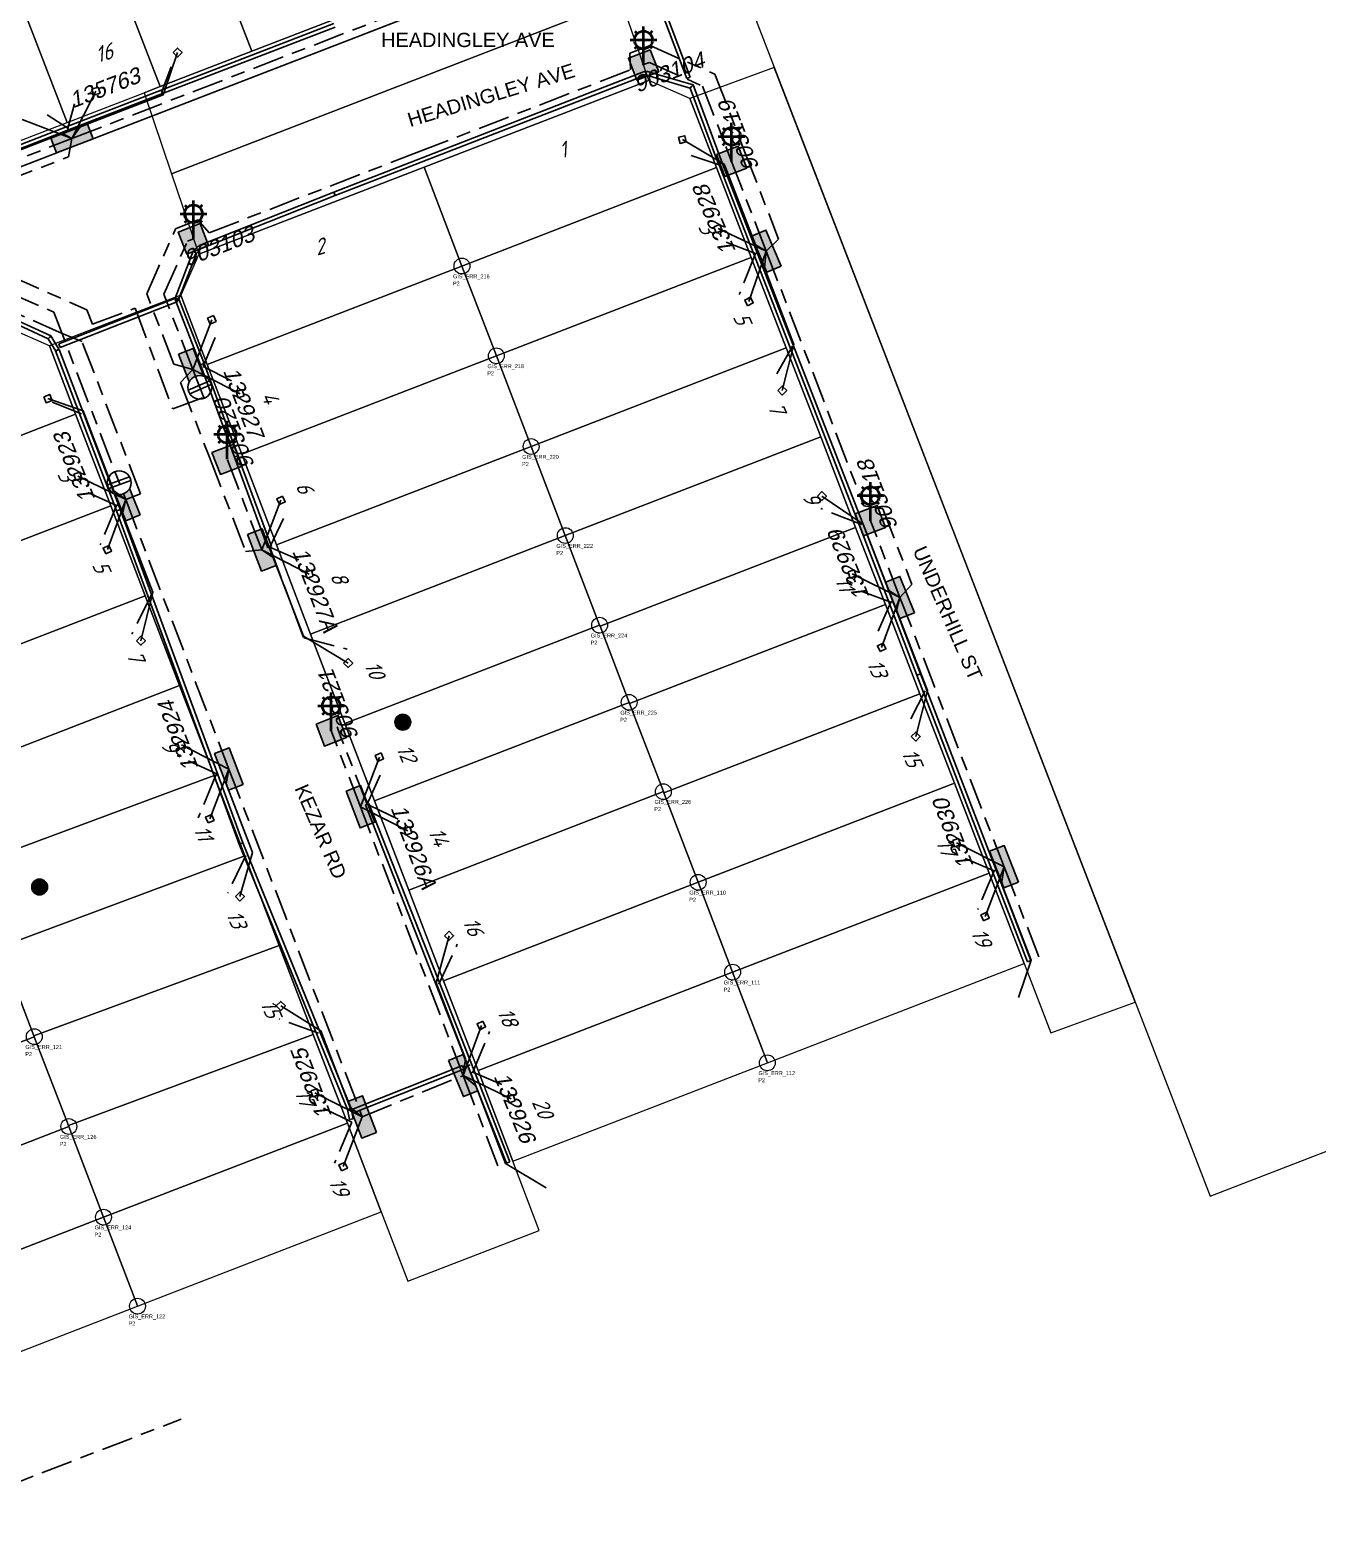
# Model space of a CAD drawing. Header units: metres. Extents: x 310412 to 311596, y 6269899 to 6270937.
# Drawn here: x 310675.7 to 310838.4, y 6269969.2 to 6270157.6 of the extents above; entities that cross this region are included whole.
import ezdxf
from ezdxf.enums import TextEntityAlignment as Align

# ---------------------------------------------------------------- set-up
doc = ezdxf.new("R2010")
doc.units = ezdxf.units.M
doc.linetypes.add('Cable Exist UG', pattern=[8.2, 4, -1.2, 1.8, -1.2])
doc.layers.get('0').update_dxf_attribs({"color": 6})
doc.layers.add('Cadastre Land Parcels_SP_EXT', color=9, linetype='Continuous', lineweight=5)
doc.layers.add('Cadastre Roads_SP_EXT', color=9, linetype='Continuous', lineweight=5)
for name, color, linetype in [('Duct_SP_EXT', 7, 'Continuous'), ('Equip_LV_EXT', 7, 'Continuous'), ('Equip_SP_SL_EXT', 7, 'Continuous'), ('Mains_HV_EXT', 7, 'Continuous'), ('Mains_LV_EXT', 7, 'Continuous'), ('Notes_HV_MISC', 7, 'Continuous'), ('Notes_LV_MISC', 7, 'Continuous'), ('Services_SP_EXT', 7, 'Continuous'), ('SupportsOH_SP_TR_HV_LV_SL_EXT', 7, 'Continuous'), ('SupportsUG_SP_LV_EXT', 7, 'Continuous'), ('SupportsUG_SP_LV_SL_EXT', 7, 'Continuous'), ('Trench_SP_EXT', 7, 'Continuous')]:
    doc.layers.add(name, color=color, linetype=linetype)
doc.styles.add('ARIAL', font='arial.ttf', dxfattribs={"height": 2})
doc.styles.add('COLUMN_LABEL', font='arial.ttf')
doc.styles.add('iecARIAL', font='arial.ttf', dxfattribs={"height": 2})
doc.styles.add('ISOCP ITALIC', font='isocp.shx', dxfattribs={"oblique": 20})
doc.styles.add('POLE_LABEL', font='arial.ttf')
doc.styles.get("Standard").update_dxf_attribs({"font": 'arial.ttf'})

# ---------------------------------------------------------------- blocks, each defined once
blk = doc.blocks.new('COLUMN_EXT')
blk.add_hatch(color=256).paths.add_polyline_path([(-1.49, 1.48), (-1.49, -1.49), (1.48, -1.49), (1.48, 1.48)])
blk.add_lwpolyline([(-1.49, -1.49), (1.48, -1.49), (1.48, 1.48), (-1.49, 1.48)], close=True)
at = {"style": 'COLUMN_LABEL', "oblique": 15, "flags": 8}
blk.add_attdef('ASSET_NUM', text='', height=2, rotation=180, dxfattribs=at).set_placement((2, 2), align=Align.MIDDLE_LEFT)
at = {"flags": 9}
for tag, style, p in [('STRUCTURE_PLANT_NUMBER', 'POLE_LABEL', (1.81, 0.03)), ('STREET_CODE', 'COLUMN_LABEL', (1.81, -0.2))]:
    blk.add_attdef(tag, text='', height=0.2, dxfattribs=dict(at, style=style)).set_placement(p, align=Align.MIDDLE_LEFT)
for tag, p in [('COLUMN_TYPE', (1.81, -0.4)), ('OWNED_BY', (1.81, -0.6)), ('STATE', (1.81, -0.8)), ('USAGE', (1.81, -1)), ('STREETNAME', (1.81, -1.6)), ('SUBURB', (1.81, -1.8)), ('LEGEND', (1.81, -1.2)), ('LOCATION', (1.81, -1.4)), ('NOTES', (1.81, -2))]:
    blk.add_attdef(tag, text='', height=0.2, dxfattribs=at).set_placement(p, align=Align.MIDDLE_LEFT)
at = {"flags": 1}
blk.add_attdef('Z', (1.81, -2.35), '', height=0.2, dxfattribs=at)
blk = doc.blocks.new('PILLAR_EXT')
blk.add_hatch(color=256).paths.add_polyline_path([(-2.475, 0.99), (-2.475, -0.99), (2.475, -0.99), (2.475, 0.99)])
blk.add_lwpolyline([(-2.475, -0.99), (2.475, -0.99), (2.475, 0.99), (-2.475, 0.99)], close=True)
at = {"style": 'ARIAL', "oblique": 15, "flags": 8}
blk.add_attdef('ASSET_NUM', (1.5, 3.5), '', height=2, dxfattribs=at)
for tag, p, flags in [('OWNED_BY', (0, -0.2), 9), ('STATE', (0, -0.4), 9), ('SUPPORT_TYPE', (0, -0.6), 9), ('STREETNAME', (0, -1.8), 9), ('SUBURB', (0, -2), 1), ('USAGE', (0, -0.8), 9), ('LEGEND', (0, -1), 9), ('LOCATION', (0, -1.2), 9), ('NOTES', (0, -1.4), 9), ('PARENT', (0, -1.6), 9)]:
    blk.add_attdef(tag, p, '', height=0.2, dxfattribs=dict(flags=flags))
blk = doc.blocks.new('SL_LANTERN_EXT')
at = {"lineweight": 40}
for p, q in [((-1.46, 5.68), (-1.06, 5.28)), ((0, 1.97), (0, 6.47)), ((1.46, 5.68), (1.06, 5.28)), ((-2.25, 4.22), (2.25, 4.22)), ((-1.46, 2.76), (-1.06, 3.16)), ((0, 0), (0, 2.72)), ((1.46, 2.76), (1.06, 3.16))]:
    blk.add_line(p, q, dxfattribs=at)
blk.add_circle((0, 4.22), 1.5, dxfattribs=at)
at = {"style": 'iecARIAL', "flags": 9}
blk.add_attdef('ASSET_NUM', (1.5, 1.5), '', height=2.5, dxfattribs=at)
for tag, p, height, flags in [('OPERATING_VOLTAGE', (0.98, -1.65), 0.2, 9), ('ORIENTATION', (0.98, -1.85), 0.2, 9), ('OWNED_BY', (0.98, -2.05), 0.2, 9), ('STATE', (0.98, -2.25), 0.2, 9), ('CONSTRUCTED_VOLTAGE', (0.98, -0.65), 0.2, 9), ('CONTROL_TYPE', (0.98, -0.85), 0.2, 9), ('LANTERN_PURPOSE', (0.98, -1.05), 0.2, 9), ('LANTERN_TYPE', (0.98, -1.25), 0.2, 9), ('NO_PHASES', (0.98, -1.45), 0.2, 9), ('USAGE', (0.98, -2.45), 0.2, 9), ('CEXIST', (0.98, -2.65), 0.2, 9), ('LNUMBER', (2.18, -3.25), 2.5, 8), ('CNEW', (0.98, -2.85), 0.2, 9), ('CNUMBER', (0.98, -3.05), 0.2, 9), ('CREMOVE', (0.98, -3.25), 0.2, 9), ('CREPLACE', (0.98, -3.45), 0.2, 9), ('LKINGHEIGHT', (0.98, -3.65), 0.2, 9), ('LBRACKET', (0.98, -3.85), 0.2, 9), ('LBRACKETVOCAB', (0.98, -4.05), 0.2, 9), ('LCATEGORY', (0.98, -4.25), 0.2, 9), ('LCHARGE1', (0.98, -4.45), 0.2, 9), ('LCHARGE1PERCENT', (0.98, -4.65), 0.2, 9), ('LCHARGE2', (0.98, -4.85), 0.2, 9), ('LCHARGE2PERCENT', (0.98, -5.05), 0.2, 9), ('LCHARGE3', (0.98, -5.25), 0.2, 9), ('LCHARGE3PERCENT', (0.98, -5.45), 0.2, 9), ('LEXIST', (0.98, -5.65), 0.2, 9), ('LLAMP', (0.98, -5.85), 0.2, 9), ('LLAMPVOCAB', (0.98, -6.05), 0.2, 9), ('LMAST', (0.98, -6.25), 0.2, 9), ('LMASTVOCAB', (0.98, -6.45), 0.2, 9), ('LNEW', (0.98, -6.65), 0.2, 9), ('LANTNUMBER', (0.98, -6.85), 0.2, 9), ('LOUTREACH', (0.98, -7.25), 0.2, 9), ('LOUTREACHVOCAB', (0.98, -7.45), 0.2, 9), ('LRATECODE', (0.98, -7.65), 0.2, 9), ('STREETNAME', (0.98, -9.25), 0.2, 9), ('SUBURB', (0.98, -9.45), 0.2, 1), ('LREMOVE', (0.98, -7.85), 0.2, 9), ('LREPLACE', (0.98, -8.05), 0.2, 9), ('LTYPE', (0.98, -8.25), 0.2, 9), ('LTYPEVOCAB', (0.98, -8.45), 0.2, 9), ('LEGEND', (0.98, -8.65), 0.2, 9), ('LOCATION', (0.98, -8.85), 0.2, 9), ('NOTES', (0.98, -9.05), 0.2, 9)]:
    blk.add_attdef(tag, p, '', height=height, dxfattribs=dict(flags=flags))
blk = doc.blocks.new('CCP_EXT')
at = {"flags": 9}
for tag, p in [('STATE', (0, -1.8)), ('NOTES', (0, -2))]:
    blk.add_attdef(tag, text='', height=0.2, dxfattribs=at).set_placement(p, align=Align.MIDDLE_LEFT)
blk.add_wipeout([(0, 0.57), (0.57, 0), (0, -0.57), (-0.57, 0)])
blk.add_lwpolyline([(-0.57, 0), (0, 0.57), (0.57, 0), (0, -0.57), (-0.57, 0)])
at = {"flags": 1}
blk.add_attdef('Z', (0, 0), '', height=0.2, dxfattribs=at)
at = {"flags": 9}
for tag, p in [('CCP_TYPE', (0, 0)), ('CONSTRUCTED_VOLTAGE', (0, -0.2)), ('OPERATING_VOLTAGE', (0, -0.6)), ('ORIENTATION', (0, -0.8)), ('OWNED_BY', (0, -1)), ('NO_PHASES', (0, -0.4)), ('USAGE', (0, -1.2)), ('LEGEND', (0, -1.4)), ('LIFE_SUPPORT', (0, -1.6))]:
    blk.add_attdef(tag, text='', height=0.2, dxfattribs=at).set_placement(p, align=Align.MIDDLE_LEFT)
blk = doc.blocks.new('POLE_EXT')
blk.add_hatch(color=256).paths.add_polyline_path([(-1, 0, 1), (1, 0, 1)])
blk.add_lwpolyline([(-1, 0, 1), (1, 0, 1)], format="xyb", close=True)
for tag, height, flags, p in [('pNumber', 2.5, 8, (-17.84, 2.07)), ('OWNED_BY', 0.2, 9, (1.35, -0.4)), ('SPECIAL_USE', 0.2, 9, (1.35, -0.8)), ('STATE', 0.2, 9, (1.35, -1)), ('cLV', 0.2, 9, (1.35, -1.4)), ('hDepth', 0.2, 9, (1.35, -1.6)), ('hDia', 0.2, 9, (1.35, -1.8)), ('PARENT', 0.2, 9, (1.35, -0.6)), ('USAGE', 0.2, 9, (1.35, -1.2)), ('cHV', 0.2, 9, (1.35, -2)), ('cLinedev', 0.2, 9, (1.35, -3.4)), ('pExisting', 0.2, 9, (1.35, -3.8)), ('LBRACKET', 0.2, 9, (1.35, -2.2)), ('LExisting', 0.2, 9, (1.35, -2.4)), ('LANTNUMBER', 0.2, 9, (1.35, -2.6)), ('LOther', 0.2, 9, (1.35, -2.8)), ('LRemove', 0.2, 9, (1.35, -3)), ('LEGEND', 0.2, 9, (1.35, -3.2)), ('LOCATION', 0.2, 9, (1.35, -3.6)), ('pFooting', 0.2, 9, (1.35, -4.4)), ('pNew', 0.2, 9, (1.35, -4.6)), ('pRelocate', 0.2, 9, (1.35, -5)), ('pRemove', 0.2, 9, (1.35, -5.2)), ('pReplace', 0.2, 9, (1.35, -5.4)), ('pStay', 0.2, 9, (1.35, -5.6)), ('PFNUMBER', 0.2, 9, (1.35, -4)), ('NEWPFNUMBER', 0.2, 9, (1.35, -4.2)), ('pType', 0.2, 9, (1.35, -5.8)), ('cspan', 0.2, 9, (1.35, -6)), ('STREETNAME', 0.2, 9, (1.35, -6.2)), ('SUBURB', 0.2, 9, (1.35, -6.4)), ('OPERATED_BY', 0.2, 9, (1.36, -7.01)), ('NOTES', 0.2, 9, (1.35, -6.6)), ('MAINTAINED_BY', 0.2, 9, (1.36, -6.81))]:
    blk.add_attdef(tag, text='', height=height, dxfattribs=dict(flags=flags)).set_placement(p, align=Align.MIDDLE_LEFT)
at = {"style": 'POLE_LABEL', "oblique": 15, "flags": 9}
blk.add_attdef('ASSET_NUM', text='', height=2, dxfattribs=at).set_placement((2, 2), align=Align.MIDDLE_LEFT)
at = {"style": 'POLE_LABEL', "flags": 9}
for tag, p in [('STRUCTURE_PLANT_NUMBER', (1.35, 0.03)), ('STREET_CODE', (1.35, -0.2))]:
    blk.add_attdef(tag, text='', height=0.2, dxfattribs=at).set_placement(p, align=Align.MIDDLE_LEFT)
at = {"flags": 1}
blk.add_attdef('Z', (1.35, -7.33), '', height=0.2, dxfattribs=at)
blk = doc.blocks.new('LV_UG_LINKS_CLOSED_EXT')
blk.add_wipeout([(-1.06, 1.06), (-1.18, 0.92), (-1.29, 0.76), (-1.37, 0.59), (-1.43, 0.42), (-1.48, 0.23), (-1.49, 0.05), (-1.49, -0.14), (-1.46, -0.33), (-1.41, -0.51), (-1.33, -0.68), (-1.24, -0.84), (-1.12, -0.99), (-0.99, -1.12), (-0.84, -1.24), (-0.68, -1.33), (-0.51, -1.41), (-0.33, -1.46), (-0.14, -1.49), (0.05, -1.49), (0.23, -1.48), (0.42, -1.43), (0.59, -1.37), (0.76, -1.29), (0.92, -1.18), (1.06, -1.06), (1.18, -0.92), (1.29, -0.76), (1.37, -0.59), (1.43, -0.42), (1.48, -0.23), (1.49, -0.05), (1.49, 0.14), (1.46, 0.33), (1.41, 0.51), (1.33, 0.68), (1.24, 0.84), (1.12, 0.99), (0.99, 1.12), (0.84, 1.24), (0.68, 1.33), (0.51, 1.41), (0.33, 1.46), (0.14, 1.49), (-0.05, 1.49), (-0.23, 1.48), (-0.42, 1.43), (-0.59, 1.37), (-0.76, 1.29), (-0.92, 1.18)])
for p, q in [((-0.25, -1.48), (-0.25, 1.48)), ((0.25, -1.48), (0.25, 1.48))]:
    blk.add_line(p, q)
blk.add_circle((0, 0), 1.5)
at = {"flags": 9}
for tag, p in [('ACTUAL_STATUS', (0, 0)), ('CONSTRUCTED_VOLTAGE', (0, -0.2)), ('OPERATING_VOLTAGE', (0, -0.6)), ('ORIENTATION', (0, -0.8)), ('STATE', (0, -1)), ('SWITCH_TYPE', (0, -1.2)), ('NO_PHASES', (0, -0.4)), ('USAGE', (0, -1.4)), ('NOTES', (0, -1.6))]:
    blk.add_attdef(tag, text='', height=0.2, dxfattribs=at).set_placement(p, align=Align.MIDDLE_LEFT)
at = {"flags": 1}
blk.add_attdef('Z', (0, 0), '', height=0.2, dxfattribs=at)
blk = doc.blocks.new('Err_Circle')
at = {"color": 1}
blk.add_circle((0, 0), 1, dxfattribs=at)
for tag, p in [('ERR_NUMBER', (-1.12, -1.55)), ('ERR_TYPE', (-1.14, -2.45))]:
    blk.add_attdef(tag, p, '', height=0.5, dxfattribs=at)

msp = doc.modelspace()

# ---------------------------------------------------------------- linework, layer by layer
at = {"layer": 'Cadastre Land Parcels_SP_EXT', "linetype": 'Continuous'}
for points in [[(310824.86, 6270010.23), (311063.78, 6270102.53), (311034.14, 6270179.24), (311023.13, 6270207.74), (311003.27, 6270259.12), (310764.38, 6270166.81), (310791.81, 6270095.77), (310824.86, 6270010.23)], [(310714.36, 6270159.05), (310702.78, 6270189.01), (310692.16, 6270184.9), (310703.74, 6270154.95), (310714.36, 6270159.05)], [(310703.74, 6270154.95), (310692.16, 6270184.9), (310680.56, 6270180.42), (310692.14, 6270150.47), (310703.74, 6270154.95)], [(310690.11, 6270149.68), (310692.14, 6270150.47), (310680.56, 6270180.42), (310668.82, 6270175.88), (310680.4, 6270145.93), (310690.11, 6270149.68)], [(310680.4, 6270145.93), (310668.82, 6270175.88), (310658.2, 6270171.78), (310669.78, 6270141.83), (310680.4, 6270145.93)], [(310762.48, 6270140.23), (310759.1, 6270148.97), (310753.93, 6270151.26), (310725.5, 6270140.28), (310730.29, 6270127.79), (310762.48, 6270140.23)], [(310730.29, 6270127.79), (310725.5, 6270140.28), (310697.05, 6270129.29), (310694.75, 6270124.11), (310698.11, 6270115.35), (310730.29, 6270127.79)], [(310766.86, 6270128.88), (310762.48, 6270140.23), (310730.29, 6270127.79), (310734.64, 6270116.44), (310766.86, 6270128.88)], [(310734.64, 6270116.44), (310730.29, 6270127.79), (310698.11, 6270115.35), (310702.46, 6270104), (310734.64, 6270116.44)], [(310771.28, 6270117.44), (310766.86, 6270128.88), (310734.64, 6270116.44), (310739.03, 6270104.98), (310771.28, 6270117.44)], [(310681.46, 6270109.06), (310678.15, 6270117.69), (310672.98, 6270119.99), (310645.91, 6270109.53), (310650.65, 6270097.15), (310650.66, 6270097.12), (310681.46, 6270109.06)], [(310775.63, 6270106.2), (310771.28, 6270117.44), (310739.03, 6270104.98), (310743.35, 6270093.73), (310775.63, 6270106.2)], [(310739.03, 6270104.98), (310734.64, 6270116.44), (310702.46, 6270104), (310706.85, 6270092.54), (310739.03, 6270104.98)], [(310685.9, 6270097.48), (310681.46, 6270109.06), (310650.66, 6270097.12), (310655.03, 6270085.72), (310655.08, 6270085.61), (310685.9, 6270097.48)], [(310780.05, 6270094.75), (310775.63, 6270106.2), (310743.35, 6270093.73), (310747.69, 6270082.4), (310747.74, 6270082.27), (310780.05, 6270094.75)], [(310743.35, 6270093.73), (310739.03, 6270104.98), (310706.85, 6270092.54), (310711.17, 6270081.29), (310743.35, 6270093.73)], [(310690.25, 6270086.12), (310685.9, 6270097.48), (310655.08, 6270085.61), (310659.42, 6270074.27), (310659.42, 6270074.25), (310690.25, 6270086.12)], [(310783.81, 6270085.01), (310780.05, 6270094.75), (310747.74, 6270082.27), (310751.43, 6270072.65), (310751.48, 6270072.52), (310783.81, 6270085.01)], [(310747.69, 6270082.4), (310743.35, 6270093.73), (310711.17, 6270081.29), (310715.51, 6270069.96), (310747.69, 6270082.4)], [(310694.6, 6270074.79), (310690.25, 6270086.12), (310659.42, 6270074.25), (310663.73, 6270063.05), (310663.8, 6270062.86), (310694.6, 6270074.79)], [(310788.18, 6270073.71), (310783.81, 6270085.01), (310751.48, 6270072.52), (310755.75, 6270061.37), (310755.81, 6270061.21), (310788.18, 6270073.71)], [(310751.43, 6270072.65), (310747.74, 6270082.27), (310747.69, 6270082.4), (310715.51, 6270069.96), (310719.25, 6270060.21), (310751.43, 6270072.65)], [(310698.96, 6270063.41), (310694.6, 6270074.79), (310663.8, 6270062.86), (310667.94, 6270052.07), (310667.99, 6270051.92), (310698.96, 6270063.41)], [(310792.54, 6270062.42), (310788.18, 6270073.71), (310755.81, 6270061.21), (310760.15, 6270049.91), (310792.54, 6270062.42)], [(310755.75, 6270061.37), (310751.48, 6270072.52), (310751.43, 6270072.65), (310719.25, 6270060.21), (310723.57, 6270048.93), (310755.75, 6270061.37)], [(310702.86, 6270053.24), (310698.96, 6270063.41), (310667.99, 6270051.92), (310671.9, 6270041.73), (310702.86, 6270053.24)], [(310796.92, 6270051.08), (310792.54, 6270062.42), (310760.15, 6270049.91), (310764.5, 6270038.55), (310796.92, 6270051.08)], [(310760.15, 6270049.91), (310755.81, 6270061.21), (310755.75, 6270061.37), (310723.57, 6270048.93), (310727.96, 6270037.47), (310760.15, 6270049.91)], [(310707.2, 6270041.92), (310702.86, 6270053.24), (310671.9, 6270041.73), (310676.2, 6270030.51), (310707.2, 6270041.92)], [(310801.34, 6270039.63), (310796.92, 6270051.08), (310764.5, 6270038.55), (310768.89, 6270027.1), (310801.34, 6270039.63)], [(310764.5, 6270038.55), (310760.15, 6270049.91), (310727.96, 6270037.47), (310732.32, 6270026.12), (310764.5, 6270038.55)], [(310676.24, 6270030.4), (310676.2, 6270030.51), (310671.9, 6270041.73), (310641.15, 6270029.67), (310645.45, 6270018.46), (310676.24, 6270030.4)], [(310711.5, 6270030.69), (310707.2, 6270041.92), (310676.2, 6270030.51), (310676.24, 6270030.4), (310680.55, 6270019.17), (310711.5, 6270030.69)], [(310768.89, 6270027.1), (310764.5, 6270038.55), (310732.32, 6270026.12), (310736.71, 6270014.66), (310768.89, 6270027.1)], [(310680.6, 6270019.04), (310680.55, 6270019.17), (310676.24, 6270030.4), (310645.45, 6270018.46), (310649.8, 6270007.11), (310680.6, 6270019.04)], [(310715.81, 6270019.45), (310711.5, 6270030.69), (310680.55, 6270019.17), (310680.6, 6270019.04), (310684.91, 6270007.79), (310684.99, 6270007.59), (310715.81, 6270019.45)], [(310684.99, 6270007.59), (310684.91, 6270007.79), (310680.6, 6270019.04), (310649.8, 6270007.11), (310654.19, 6269995.66), (310684.99, 6270007.59)], [(310720.1, 6270008.25), (310715.81, 6270019.45), (310684.99, 6270007.59), (310689.29, 6269996.37), (310689.29, 6269996.35), (310720.1, 6270008.25)], [(310689.29, 6269996.35), (310689.29, 6269996.37), (310684.99, 6270007.59), (310654.19, 6269995.66), (310658.49, 6269984.44), (310689.29, 6269996.35)]]:
    msp.add_lwpolyline(points, close=True, dxfattribs=at)
at = {"layer": 'Duct_SP_EXT'}
for p, q in [((310758.7, 6270151.48), (310754.43, 6270162.79)), ((310759.15, 6270151.65), (310754.88, 6270162.96)), ((310714.1, 6270137.15), (310753.46, 6270152.42)), ((310753.46, 6270152.42), (310753.54, 6270152.19)), ((310753.61, 6270152.42), (310753.54, 6270152.19)), ((310753.61, 6270152.42), (310755, 6270152.01)), ((310714.28, 6270136.7), (310753.63, 6270151.97)), ((310753.47, 6270151.96), (310753.54, 6270152.19)), ((310753.47, 6270151.96), (310754.86, 6270151.55)), ((310753.63, 6270151.97), (310753.54, 6270152.19)), ((310754.86, 6270151.55), (310754.93, 6270151.78)), ((310754.86, 6270151.55), (310759.14, 6270150.29)), ((310755, 6270152.01), (310754.93, 6270151.78)), ((310755, 6270152.01), (310759.51, 6270150.68)), ((310758.7, 6270151.48), (310758.93, 6270151.57)), ((310759.15, 6270151.65), (310758.93, 6270151.57)), ((310759.14, 6270150.29), (310759.32, 6270150.49)), ((310759.51, 6270150.68), (310759.32, 6270150.49)), ((310692.28, 6270150.03), (310692.37, 6270149.8)), ((310692.28, 6270150.03), (310692.37, 6270149.8)), ((310692.45, 6270149.58), (310692.37, 6270149.8)), ((310692.45, 6270149.58), (310692.37, 6270149.8)), ((310680.4, 6270145.44), (310670.1, 6270141.46)), ((310680.58, 6270144.99), (310670.27, 6270141.01)), ((310680.4, 6270145.44), (310680.49, 6270145.21)), ((310680.4, 6270145.44), (310680.49, 6270145.21)), ((310680.58, 6270144.99), (310680.49, 6270145.21)), ((310680.58, 6270144.99), (310680.49, 6270145.21)), ((310762.73, 6270140.66), (310762.96, 6270140.74)), ((310762.74, 6270140.66), (310762.96, 6270140.74)), ((310763.18, 6270140.83), (310762.96, 6270140.74)), ((310763.18, 6270140.83), (310762.96, 6270140.74)), ((310697.06, 6270130.4), (310714.1, 6270137.15)), ((310697.24, 6270129.96), (310714.28, 6270136.7)), ((310714.1, 6270137.15), (310714.19, 6270136.92)), ((310714.28, 6270136.7), (310714.19, 6270136.92)), ((310694.04, 6270123.75), (310696.34, 6270129.66)), ((310696.34, 6270129.66), (310696.98, 6270130.34)), ((310696.34, 6270129.66), (310696.55, 6270129.53)), ((310696.76, 6270129.4), (310697.33, 6270130.01)), ((310696.98, 6270130.34), (310697.15, 6270130.18)), ((310697.06, 6270130.4), (310697.15, 6270130.18)), ((310697.33, 6270130.01), (310697.15, 6270130.18)), ((310697.24, 6270129.96), (310697.15, 6270130.18)), ((310694.48, 6270123.57), (310696.76, 6270129.4)), ((310696.76, 6270129.4), (310696.55, 6270129.53)), ((310767.18, 6270129.3), (310767.4, 6270129.38)), ((310767.18, 6270129.3), (310767.4, 6270129.38)), ((310767.62, 6270129.47), (310767.4, 6270129.38)), ((310767.62, 6270129.47), (310767.4, 6270129.38)), ((310679.33, 6270117.96), (310694.22, 6270123.76)), ((310679.5, 6270117.51), (310694.39, 6270123.32)), ((310694.04, 6270123.75), (310694.26, 6270123.66)), ((310694.04, 6270123.57), (310694.26, 6270123.66)), ((310694.22, 6270123.76), (310694.31, 6270123.54)), ((310694.48, 6270123.75), (310694.26, 6270123.66)), ((310694.48, 6270123.57), (310694.26, 6270123.66)), ((310694.39, 6270123.32), (310694.31, 6270123.54)), ((310677.98, 6270118.58), (310674.19, 6270120.35)), ((310678.32, 6270118.96), (310674.28, 6270120.84)), ((310677.98, 6270118.58), (310678.15, 6270118.77)), ((310678.95, 6270117.04), (310677.98, 6270118.58)), ((310678.32, 6270118.96), (310678.15, 6270118.77)), ((310679.36, 6270117.29), (310678.32, 6270118.96)), ((310678.93, 6270117.08), (310679.16, 6270117.16)), ((310678.95, 6270117.04), (310679.16, 6270117.16)), ((310679.36, 6270117.29), (310679.16, 6270117.16)), ((310679.38, 6270117.25), (310679.16, 6270117.16)), ((310679.33, 6270117.96), (310679.41, 6270117.73)), ((310679.5, 6270117.51), (310679.41, 6270117.73)), ((310701.53, 6270103.64), (310701.76, 6270103.72)), ((310701.53, 6270103.64), (310701.76, 6270103.72)), ((310701.98, 6270103.8), (310701.76, 6270103.72)), ((310701.98, 6270103.8), (310701.76, 6270103.72)), ((310686.65, 6270096.87), (310686.42, 6270097.46)), ((310686.65, 6270096.87), (310686.88, 6270096.95)), ((310687.1, 6270097.04), (310686.88, 6270096.95)), ((310780.5, 6270095.08), (310780.72, 6270095.16)), ((310780.5, 6270095.08), (310780.72, 6270095.16)), ((310780.94, 6270095.25), (310780.72, 6270095.16)), ((310780.94, 6270095.25), (310780.72, 6270095.16)), ((310705.77, 6270092.2), (310706, 6270092.28)), ((310706.22, 6270092.37), (310706, 6270092.28)), ((310784.28, 6270085.25), (310784.51, 6270085.33)), ((310784.28, 6270085.25), (310784.51, 6270085.33)), ((310784.73, 6270085.42), (310784.51, 6270085.33)), ((310784.73, 6270085.42), (310784.51, 6270085.33)), ((310787.8, 6270076.09), (310788.03, 6270076.17)), ((310788.25, 6270076.26), (310788.03, 6270076.17)), ((310698.97, 6270063.36), (310699.2, 6270063.44)), ((310698.97, 6270063.36), (310699.2, 6270063.44)), ((310699.42, 6270063.53), (310699.2, 6270063.44)), ((310699.42, 6270063.53), (310699.2, 6270063.44)), ((310718.1, 6270059.7), (310718.32, 6270059.79)), ((310718.54, 6270059.88), (310718.32, 6270059.79)), ((310702.15, 6270054.74), (310702.37, 6270054.83)), ((310702.59, 6270054.91), (310702.37, 6270054.83)), ((310797.35, 6270051.29), (310797.57, 6270051.38)), ((310797.35, 6270051.29), (310797.57, 6270051.38)), ((310797.8, 6270051.46), (310797.57, 6270051.38)), ((310797.8, 6270051.46), (310797.57, 6270051.38)), ((310801.75, 6270039.85), (310801.98, 6270039.93)), ((310802.2, 6270040.02), (310801.98, 6270039.93)), ((310716.39, 6270021.21), (310730.34, 6270026.74)), ((310716.57, 6270020.76), (310730.52, 6270026.3)), ((310730.34, 6270026.74), (310730.43, 6270026.52)), ((310730.52, 6270026.3), (310730.43, 6270026.52)), ((310731.87, 6270025.99), (310731.65, 6270025.9)), ((310731.87, 6270025.99), (310731.65, 6270025.9)), ((310731.42, 6270025.81), (310731.65, 6270025.9)), ((310731.42, 6270025.81), (310731.65, 6270025.9)), ((310715.84, 6270021.21), (310716.07, 6270021.28)), ((310716.08, 6270019.92), (310715.84, 6270021.21)), ((310716.3, 6270021.34), (310716.07, 6270021.28)), ((310716.55, 6270020.01), (310716.3, 6270021.34)), ((310716.39, 6270021.21), (310716.48, 6270020.98)), ((310716.57, 6270020.76), (310716.48, 6270020.98)), ((310716.08, 6270019.92), (310716.31, 6270019.97)), ((310716.55, 6270020.01), (310716.31, 6270019.97)), ((310735.91, 6270014.41), (310736.13, 6270014.5)), ((310736.35, 6270014.58), (310736.13, 6270014.5))]:
    msp.add_line(p, q, dxfattribs=at)
at = {"layer": 'Mains_LV_EXT', "linetype": 'Cable Exist UG'}
for points in [[(310647.49, 6270130.97), (310659.49, 6270135.6), (310659.49, 6270135.6), (310668.72, 6270139.17), (310669.51, 6270137.33), (310669.51, 6270137.33), (310671.26, 6270138), (310672.24, 6270138.38), (310672.24, 6270138.38), (310680.58, 6270141.6), (310681, 6270143.91)], [(310717.69, 6270020.26), (310730.46, 6270025.49)], [(310652.33, 6269995.05), (310651.04, 6269992.84), (310651.04, 6269992.84), (310654.44, 6269983.96), (310654.77, 6269983.11), (310658.71, 6269972.81), (310666.97, 6269969.17), (310669.67, 6269970.35), (310669.56, 6269972.33), (310669.56, 6269972.33), (310694.81, 6269982.08)]]:
    msp.add_lwpolyline(points, dxfattribs=at)
at = {"layer": 'Notes_LV_MISC', "linetype": 'Cable Exist UG'}
for points in [[(310670.49, 6270139.85), (310681, 6270143.91)], [(310768.76, 6270129.68), (310764.37, 6270141.02)], [(310705.01, 6270091.91), (310700.62, 6270103.37)], [(310785.65, 6270085.91), (310781.92, 6270095.61)], [(310717.45, 6270059.46), (310713.77, 6270069.05)], [(310798.8, 6270051.88), (310803.21, 6270040.46)]]:
    msp.add_lwpolyline(points, dxfattribs=at)
at = {"layer": 'Services_SP_EXT'}
for points in [[(310681, 6270143.91), (310674.71, 6270146.3)], [(310681, 6270143.91), (310679.82, 6270144.53), (310679.82, 6270144.53), (310670.13, 6270140.78), (310664.71, 6270142.84)], [(310798.8, 6270051.88), (310798.49, 6270049.77), (310798.49, 6270049.77), (310802.22, 6270040.06), (310800.64, 6270035.35)]]:
    msp.add_lwpolyline(points, dxfattribs=at)
at = {"layer": 'Trench_SP_EXT', "linetype": 'Cable Exist UG'}
for points in [[(310692.38, 6270149.81), (310693.54, 6270152.99)], [(310677.85, 6270146.9), (310680.5, 6270145.22), (310681.31, 6270148.28)], [(310763.06, 6270140.5), (310758.94, 6270141.89)], [(310697.58, 6270115.08), (310699.28, 6270119.2)], [(310686.65, 6270097.55), (310682.2, 6270099.51)], [(310780.72, 6270095.16), (310775.63, 6270097.15)], [(310784.51, 6270085.33), (310780.41, 6270086.84)], [(310788.83, 6270074.13), (310786.72, 6270069.95)], [(310712.17, 6270030.83), (310707.2, 6270032.65)], [(310731.31, 6270026.84), (310730.48, 6270026.54)]]:
    msp.add_lwpolyline(points, dxfattribs=at)

# ---------------------------------------------------------------- block references
at = {"layer": 'Cadastre Land Parcels_SP_EXT', "linetype": 'Continuous'}
for p, values in [((310730.29, 6270127.79), {'ERR_NUMBER': 'GIS_ERR_216', 'ERR_TYPE': 'P2'}), ((310734.64, 6270116.44), {'ERR_NUMBER': 'GIS_ERR_218', 'ERR_TYPE': 'P2'}), ((310739.03, 6270104.98), {'ERR_NUMBER': 'GIS_ERR_220', 'ERR_TYPE': 'P2'}), ((310743.35, 6270093.73), {'ERR_NUMBER': 'GIS_ERR_222', 'ERR_TYPE': 'P2'}), ((310747.69, 6270082.4), {'ERR_NUMBER': 'GIS_ERR_224', 'ERR_TYPE': 'P2'}), ((310751.43, 6270072.65), {'ERR_NUMBER': 'GIS_ERR_225', 'ERR_TYPE': 'P2'}), ((310755.75, 6270061.37), {'ERR_NUMBER': 'GIS_ERR_226', 'ERR_TYPE': 'P2'}), ((310760.15, 6270049.91), {'ERR_NUMBER': 'GIS_ERR_110', 'ERR_TYPE': 'P2'}), ((310764.5, 6270038.55), {'ERR_NUMBER': 'GIS_ERR_111', 'ERR_TYPE': 'P2'}), ((310676.24, 6270030.4), {'ERR_NUMBER': 'GIS_ERR_121', 'ERR_TYPE': 'P2'}), ((310768.89, 6270027.1), {'ERR_NUMBER': 'GIS_ERR_112', 'ERR_TYPE': 'P2'}), ((310680.6, 6270019.04), {'ERR_NUMBER': 'GIS_ERR_126', 'ERR_TYPE': 'P2'}), ((310684.99, 6270007.59), {'ERR_NUMBER': 'GIS_ERR_124', 'ERR_TYPE': 'P2'}), ((310689.29, 6269996.35), {'ERR_NUMBER': 'GIS_ERR_122', 'ERR_TYPE': 'P2'})]:
    msp.add_blockref('Err_Circle', p, dxfattribs=at).add_auto_attribs(values)
at = {"layer": 'Equip_SP_SL_EXT', "xscale": 0.75, "yscale": 0.75, "zscale": 0.75}
for p in [(310753.24, 6270153.2), (310764.37, 6270141.02), (310696.35, 6270131.23), (310700.62, 6270103.37), (310781.92, 6270095.61), (310713.77, 6270069.05)]:
    msp.add_blockref('SL_LANTERN_EXT', p, dxfattribs=at)
at = {"layer": 'Notes_HV_MISC'}
for p in [(310722.81, 6270070.14), (310676.91, 6270049.32)]:
    msp.add_blockref('POLE_EXT', p, dxfattribs=at)
at = {"layer": 'SupportsOH_SP_TR_HV_LV_SL_EXT'}
for p in [(310722.81, 6270070.14), (310676.91, 6270049.32)]:
    msp.add_blockref('POLE_EXT', p, dxfattribs=at)
at = {"layer": 'SupportsUG_SP_LV_EXT'}
ref = msp.add_blockref('PILLAR_EXT', (310681, 6270143.91), dxfattribs=dict(at, rotation=21.12059417816224))
ref.add_attrib('ASSET_NUM', '135763', (310681.13, 6270147.71), dxfattribs={"layer": '0', "height": 2, "rotation": 21.1206, "style": 'ARIAL', "oblique": 15})
ref = msp.add_blockref('PILLAR_EXT', (310768.76, 6270129.68), dxfattribs=dict(at, rotation=113.0384927920418))
ref.add_attrib('ASSET_NUM', '132928', (310764.95, 6270129.69), dxfattribs={"layer": '0', "height": 2, "rotation": 113.0385, "style": 'ARIAL', "oblique": 15})
ref = msp.add_blockref('PILLAR_EXT', (310696.27, 6270114.72), dxfattribs=dict(at, rotation=290.9674022614706))
ref.add_attrib('ASSET_NUM', '132927', (310700.07, 6270114.57), dxfattribs={"layer": '0', "height": 2, "rotation": 290.9674, "style": 'ARIAL', "oblique": 15})
ref = msp.add_blockref('PILLAR_EXT', (310687.79, 6270098.28), dxfattribs=dict(at, rotation=111.8917601587761))
ref.add_attrib('ASSET_NUM', '132923', (310683.99, 6270098.36), dxfattribs={"layer": '0', "height": 2, "rotation": 111.8918, "style": 'ARIAL', "oblique": 15})
ref = msp.add_blockref('PILLAR_EXT', (310705.01, 6270091.91), dxfattribs=dict(at, rotation=290.967384585887))
ref.add_attrib('ASSET_NUM', '132927A', (310708.82, 6270091.76), dxfattribs={"layer": '0', "height": 2, "rotation": 290.9674, "style": 'ARIAL', "oblique": 15})
ref = msp.add_blockref('PILLAR_EXT', (310785.65, 6270085.91), dxfattribs=dict(at, rotation=111.8359215333078))
ref.add_attrib('ASSET_NUM', '132929', (310781.84, 6270086), dxfattribs={"layer": '0', "height": 2, "rotation": 111.8359, "style": 'ARIAL', "oblique": 15})
ref = msp.add_blockref('PILLAR_EXT', (310700.84, 6270064.22), dxfattribs=dict(at, rotation=110.9673998553379))
ref.add_attrib('ASSET_NUM', '132924', (310697.04, 6270064.37), dxfattribs={"layer": '0', "height": 2, "rotation": 110.9674, "style": 'ARIAL', "oblique": 15})
ref = msp.add_blockref('PILLAR_EXT', (310717.45, 6270059.46), dxfattribs=dict(at, rotation=290.9674147822245))
ref.add_attrib('ASSET_NUM', '132926A', (310721.25, 6270059.31), dxfattribs={"layer": '0', "height": 2, "rotation": 290.9674, "style": 'ARIAL', "oblique": 15})
ref = msp.add_blockref('PILLAR_EXT', (310798.8, 6270051.88), dxfattribs=dict(at, rotation=111.1287740925727))
ref.add_attrib('ASSET_NUM', '132930', (310795, 6270052.01), dxfattribs={"layer": '0', "height": 2, "rotation": 111.1288, "style": 'ARIAL', "oblique": 15})
ref = msp.add_blockref('PILLAR_EXT', (310717.69, 6270020.26), dxfattribs=dict(at, rotation=110.9673990456408))
ref.add_attrib('ASSET_NUM', '132925', (310713.89, 6270020.4), dxfattribs={"layer": '0', "height": 2, "rotation": 110.9674, "style": 'ARIAL', "oblique": 15})
ref = msp.add_blockref('PILLAR_EXT', (310730.46, 6270025.49), dxfattribs=dict(at, rotation=292.1493455267683))
ref.add_attrib('ASSET_NUM', '132926', (310734.27, 6270025.42), dxfattribs={"layer": '0', "height": 2, "rotation": 292.1493, "style": 'ARIAL', "oblique": 15})
at = {"layer": 'SupportsUG_SP_LV_SL_EXT'}
ref = msp.add_blockref('COLUMN_EXT', (310753.24, 6270153.2), dxfattribs=dict(at, rotation=201.1154505067174))
ref.add_attrib('ASSET_NUM', '903104', dxfattribs={"layer": '0', "height": 2, "rotation": 21.1155, "style": 'COLUMN_LABEL', "oblique": 15}).set_placement((310752.09, 6270150.61), align=Align.MIDDLE_LEFT)
ref = msp.add_blockref('COLUMN_EXT', (310764.37, 6270141.02), dxfattribs=dict(at, rotation=291.1173253725306))
ref.add_attrib('ASSET_NUM', '903119', dxfattribs={"layer": '0', "height": 2, "rotation": 111.1173, "style": 'COLUMN_LABEL', "oblique": 15}).set_placement((310766.96, 6270139.87), align=Align.MIDDLE_LEFT)
ref = msp.add_blockref('COLUMN_EXT', (310696.35, 6270131.23), dxfattribs=dict(at, rotation=201.1133981707104))
ref.add_attrib('ASSET_NUM', '903103', dxfattribs={"layer": '0', "height": 2, "rotation": 21.1134, "style": 'COLUMN_LABEL', "oblique": 15}).set_placement((310695.2, 6270128.64), align=Align.MIDDLE_LEFT)
ref = msp.add_blockref('COLUMN_EXT', (310700.62, 6270103.37), dxfattribs=dict(at, rotation=290.9675361674616))
ref.add_attrib('ASSET_NUM', '903120', dxfattribs={"layer": '0', "height": 2, "rotation": 110.9675, "style": 'COLUMN_LABEL', "oblique": 15}).set_placement((310703.2, 6270102.21), align=Align.MIDDLE_LEFT)
ref = msp.add_blockref('COLUMN_EXT', (310781.92, 6270095.61), dxfattribs=dict(at, rotation=291.0486159908326))
ref.add_attrib('ASSET_NUM', '903118', dxfattribs={"layer": '0', "height": 2, "rotation": 111.0486, "style": 'COLUMN_LABEL', "oblique": 15}).set_placement((310784.5, 6270094.46), align=Align.MIDDLE_LEFT)
ref = msp.add_blockref('COLUMN_EXT', (310713.77, 6270069.05), dxfattribs=dict(at, rotation=290.9676124876657))
ref.add_attrib('ASSET_NUM', '903121', dxfattribs={"layer": '0', "height": 2, "rotation": 110.9676, "style": 'COLUMN_LABEL', "oblique": 15}).set_placement((310716.35, 6270067.9), align=Align.MIDDLE_LEFT)

# ---------------------------------------------------------------- texts
at = {"layer": 'Cadastre Land Parcels_SP_EXT', "style": 'ISOCP ITALIC', "oblique": 20}
for s, rotation, p in [('16', 16.9201, (310684.24, 6270153.44)), ('1', 16.9147, (310742.83, 6270141.36)), ('3', 293.5197, (310760.1, 6270132.79)), ('2', 16.9138, (310711.95, 6270129.08)), ('5', 293.5228, (310764.5, 6270121.39)), ('4', 293.3487, (310704.85, 6270111.44)), ('7', 293.5208, (310768.88, 6270110.05)), ('3', 293.3487, (310679.11, 6270101.5)), ('6', 293.345, (310709.23, 6270100.04)), ('9', 293.5186, (310773.27, 6270098.71)), ('5', 293.3511, (310683.5, 6270090.04)), ('8', 293.3482, (310713.58, 6270088.68)), ('11', 293.5209, (310777.36, 6270088.12)), ('7', 293.3495, (310687.85, 6270078.69)), ('10', 293.3484, (310717.91, 6270077.39)), ('13', 293.5209, (310781.42, 6270077.59)), ('9', 293.3478, (310692.2, 6270067.36)), ('12', 293.3503, (310721.95, 6270066.85)), ('15', 293.5213, (310785.79, 6270066.3)), ('11', 293.3466, (310696.32, 6270056.62)), ('14', 293.3461, (310725.98, 6270056.34)), ('17', 293.5197, (310790.16, 6270054.98)), ('13', 293.3486, (310700.44, 6270045.88)), ('16', 293.3491, (310730.34, 6270044.97)), ('19', 293.5186, (310794.56, 6270043.59)), ('15', 293.3486, (310704.76, 6270034.61)), ('18', 293.3487, (310734.71, 6270033.56)), ('17', 293.3496, (310709.08, 6270023.34)), ('20', 293.3491, (310739.08, 6270022.16)), ('19', 293.3471, (310713.39, 6270012.09))]:
    msp.add_text(s, height=2, rotation=rotation, dxfattribs=at).set_placement(p)
at = {"layer": 'Cadastre Roads_SP_EXT'}
msp.add_text('HEADINGLEY AVE', height=1.8, dxfattribs=at).set_placement((310720.08, 6270155.47))
for s, rotation, p in [('HEADINGLEY AVE', 16.9143, (310723.74, 6270145.35)), ('UNDERHILL ST', 293.5196, (310787.23, 6270091.89)), ('KEZAR RD', 293.3485, (310709.1, 6270061.8))]:
    msp.add_text(s, height=1.8, rotation=rotation, dxfattribs=at).set_placement(p)

# ---------------------------------------------------------------- next in the draw order: block references
at = {"layer": 'Services_SP_EXT'}
for p in [(310694.36, 6270154.78), (310770.77, 6270112.05), (310775.79, 6270098.73), (310689.71, 6270080.44), (310715.91, 6270077.61), (310787.65, 6270068.32), (310702.22, 6270048.11), (310728.67, 6270043.16), (310707.4, 6270034.28)]:
    msp.add_blockref('CCP_EXT', p, dxfattribs=at)
for p, rotation in [((310684.04, 6270149.91), 243.1205942609035), ((310758.15, 6270143.78), 329.4567171358344), ((310762.66, 6270132.52), 335.0384927976286), ((310766.57, 6270123.31), 71.03849296604342), ((310698.68, 6270121), 248.9674021651649), ((310677.96, 6270111.04), 336.5897228711742), ((310702.26, 6270111.66), 152.9674021231829), ((310681.75, 6270101.24), 333.8917603126416), ((310707.42, 6270098.19), 248.9673844894977), ((310685.48, 6270091.96), 69.89176024714924), ((310711, 6270088.85), 152.9673847013154), ((310779.61, 6270088.88), 333.8359214786068), ((310783.33, 6270079.6), 69.83592148466839), ((310694.85, 6270067.28), 332.9673997520502), ((310719.86, 6270065.73), 248.9674148460364), ((310698.43, 6270057.94), 68.96739991916554), ((310723.44, 6270056.4), 152.9674147118386), ((310792.8, 6270054.92), 333.128774065853), ((310796.41, 6270045.59), 69.12877414880398), ((310732.75, 6270031.82), 250.1493455268342), ((310711.7, 6270023.31), 332.9673990796889), ((310736.52, 6270022.55), 154.1493454291401), ((310715.28, 6270013.98), 68.96739894943907)]:
    msp.add_blockref('CCP_EXT', p, dxfattribs=dict(at, rotation=rotation))

# ---------------------------------------------------------------- next in the draw order: linework, layer by layer
at = {"layer": 'Cadastre Roads_SP_EXT', "linetype": 'Continuous'}
for points in [[(310750.4, 6270161.41), (310746.21, 6270171.36), (310737.03, 6270167.82), (310725.68, 6270163.43), (310714.36, 6270159.05), (310703.74, 6270154.95), (310692.14, 6270150.47), (310690.11, 6270149.68), (310693.59, 6270139.46), (310750.4, 6270161.41)], [(310725.5, 6270140.28), (310753.93, 6270151.26), (310750.4, 6270161.41), (310693.59, 6270139.46), (310697.05, 6270129.29), (310725.5, 6270140.28)], [(310815.38, 6270034.77), (310791.81, 6270095.77), (310769.76, 6270152.88), (310759.1, 6270148.97), (310762.48, 6270140.23), (310766.86, 6270128.88), (310771.28, 6270117.44), (310775.63, 6270106.2), (310780.05, 6270094.75), (310783.81, 6270085.01), (310788.18, 6270073.71), (310792.54, 6270062.42), (310796.92, 6270051.08), (310801.34, 6270039.63), (310804.72, 6270030.89), (310815.38, 6270034.77)], [(310740.06, 6270005.91), (310736.71, 6270014.66), (310732.32, 6270026.12), (310727.96, 6270037.47), (310723.57, 6270048.93), (310719.25, 6270060.21), (310715.51, 6270069.96), (310711.17, 6270081.29), (310706.85, 6270092.54), (310702.46, 6270104), (310698.11, 6270115.35), (310694.75, 6270124.11), (310678.15, 6270117.69), (310681.46, 6270109.06), (310685.9, 6270097.48), (310690.25, 6270086.12), (310694.6, 6270074.79), (310698.96, 6270063.41), (310702.86, 6270053.24), (310707.2, 6270041.92), (310711.5, 6270030.69), (310715.81, 6270019.45), (310720.1, 6270008.25), (310723.46, 6269999.5), (310740.06, 6270005.91)]]:
    msp.add_lwpolyline(points, close=True, dxfattribs=at)
at = {"layer": 'Duct_SP_EXT'}
for p, q in [((310714.08, 6270158.45), (310692.28, 6270150.03)), ((310714.26, 6270158), (310692.45, 6270149.58)), ((310759.51, 6270150.68), (310763.18, 6270140.83)), ((310692.28, 6270150.03), (310680.4, 6270145.44)), ((310692.45, 6270149.58), (310680.58, 6270144.99)), ((310759.14, 6270150.29), (310762.73, 6270140.66)), ((310762.74, 6270140.66), (310767.18, 6270129.3)), ((310763.18, 6270140.83), (310767.62, 6270129.47)), ((310767.18, 6270129.3), (310780.5, 6270095.08)), ((310767.62, 6270129.47), (310780.94, 6270095.25)), ((310697.69, 6270115.48), (310694.48, 6270123.75)), ((310701.53, 6270103.64), (310705.77, 6270092.2)), ((310701.98, 6270103.8), (310706.22, 6270092.37)), ((310698.97, 6270063.36), (310686.65, 6270096.87)), ((310699.42, 6270063.53), (310687.1, 6270097.04)), ((310780.5, 6270095.08), (310784.28, 6270085.25)), ((310780.94, 6270095.25), (310784.73, 6270085.42)), ((310784.28, 6270085.25), (310787.8, 6270076.09)), ((310784.73, 6270085.42), (310788.25, 6270076.26)), ((310787.8, 6270076.09), (310797.35, 6270051.29)), ((310788.25, 6270076.26), (310797.8, 6270051.46)), ((310702.15, 6270054.74), (310698.97, 6270063.36)), ((310702.59, 6270054.91), (310699.42, 6270063.53)), ((310731.42, 6270025.81), (310718.1, 6270059.7)), ((310731.87, 6270025.99), (310718.54, 6270059.88)), ((310715.84, 6270021.21), (310702.15, 6270054.74)), ((310716.3, 6270021.34), (310702.59, 6270054.91)), ((310797.35, 6270051.29), (310801.75, 6270039.85)), ((310797.8, 6270051.46), (310802.2, 6270040.02)), ((310736.35, 6270014.58), (310731.87, 6270025.99)), ((310735.91, 6270014.41), (310731.42, 6270025.81))]:
    msp.add_line(p, q, dxfattribs=at)
at = {"layer": 'Mains_HV_EXT', "linetype": 'Cable Exist UG', "const_width": 0.2, "flags": 128}
msp.add_lwpolyline([(310706.99, 6270292.55), (310709.71, 6270284.94), (310709.71, 6270284.94), (310711.93, 6270279.48), (310711.93, 6270279.48), (310730.98, 6270230.04), (310741.19, 6270203.73), (310751.74, 6270176.25), (310748.45, 6270169.03), (310746.94, 6270168.31), (310746.94, 6270168.31), (310738.14, 6270164.91), (310726.79, 6270160.53), (310726.79, 6270160.53), (310715.47, 6270156.15), (310704.85, 6270152.05), (310704.85, 6270152.05), (310693.25, 6270147.57), (310681.51, 6270143.04), (310681.51, 6270143.04), (310670.9, 6270138.94), (310647.52, 6270129.91), (310647.52, 6270129.91), (310636.46, 6270125.63), (310634.66, 6270124.99), (310632.54, 6270130.45), (310631.02, 6270131.68)], dxfattribs=at)
at = {"layer": 'Mains_LV_EXT', "linetype": 'Cable Exist UG'}
for points in [[(310681, 6270143.91), (310726.23, 6270161.38)], [(310768.76, 6270129.68), (310781.09, 6270097.49), (310783.48, 6270097.13), (310783.48, 6270097.13), (310787.17, 6270087.54), (310785.65, 6270085.91)], [(310785.65, 6270085.91), (310798.8, 6270051.88)], [(310700.84, 6270064.22), (310717.69, 6270020.26)], [(310730.46, 6270025.49), (310717.45, 6270059.46)]]:
    msp.add_lwpolyline(points, dxfattribs=at)
at = {"layer": 'Notes_LV_MISC', "linetype": 'Cable Exist UG'}
for points in [[(310753.25, 6270153.25), (310754.01, 6270153.5), (310760.7, 6270150.54), (310764.37, 6270141.02)], [(310730.46, 6270025.49), (310734.85, 6270014.03)]]:
    msp.add_lwpolyline(points, dxfattribs=at)
at = {"layer": 'Services_SP_EXT'}
for points in [[(310681, 6270143.91), (310682.06, 6270145.39), (310682.06, 6270145.39), (310692.55, 6270149.44), (310694.36, 6270154.78)], [(310681, 6270143.91), (310684.04, 6270149.91)], [(310768.76, 6270129.68), (310767.38, 6270130.47), (310767.38, 6270130.47), (310763.77, 6270139.81), (310763.44, 6270140.66), (310758.15, 6270143.78)], [(310768.76, 6270129.68), (310762.66, 6270132.52)], [(310768.76, 6270129.68), (310766.57, 6270123.31)], [(310768.76, 6270129.68), (310768.51, 6270127.55), (310768.51, 6270127.55), (310772.24, 6270117.87), (310770.77, 6270112.05)], [(310705.01, 6270091.91), (310707.42, 6270098.19)], [(310785.65, 6270085.91), (310784.25, 6270086.78), (310784.25, 6270086.78), (310781.01, 6270095.18), (310775.79, 6270098.73)], [(310705.01, 6270091.91), (310711, 6270088.85)], [(310705.01, 6270091.91), (310706.44, 6270090.97), (310706.44, 6270090.97), (310710.26, 6270081.01), (310715.91, 6270077.61)], [(310785.65, 6270085.91), (310779.61, 6270088.88)], [(310785.65, 6270085.91), (310783.33, 6270079.6)], [(310785.65, 6270085.91), (310785.21, 6270084.29), (310785.21, 6270084.29), (310789.13, 6270074.15), (310787.65, 6270068.32)], [(310700.84, 6270064.22), (310694.85, 6270067.28)], [(310717.45, 6270059.46), (310719.86, 6270065.73)], [(310700.84, 6270064.22), (310698.43, 6270057.94)], [(310700.84, 6270064.22), (310700.49, 6270062.36), (310700.49, 6270062.36), (310703.55, 6270054.37), (310703.81, 6270053.68), (310702.22, 6270048.11)], [(310717.45, 6270059.46), (310723.44, 6270056.4)], [(310798.8, 6270051.88), (310792.8, 6270054.92)], [(310798.8, 6270051.88), (310796.41, 6270045.59)], [(310730.46, 6270025.49), (310730.73, 6270027.58), (310730.73, 6270027.58), (310727.05, 6270037.2), (310728.67, 6270043.16)], [(310717.69, 6270020.26), (310716.13, 6270021.54), (310716.13, 6270021.54), (310712.45, 6270031.14), (310707.4, 6270034.28)], [(310730.46, 6270025.49), (310732.75, 6270031.82)], [(310730.46, 6270025.49), (310736.52, 6270022.55)], [(310730.46, 6270025.49), (310732.04, 6270024.18), (310732.04, 6270024.18), (310735.46, 6270015.25), (310735.79, 6270014.39), (310740.94, 6270011.29)], [(310717.69, 6270020.26), (310711.7, 6270023.31)], [(310717.69, 6270020.26), (310715.28, 6270013.98)]]:
    msp.add_lwpolyline(points, dxfattribs=at)
at = {"layer": 'Trench_SP_EXT', "linetype": 'Cable Exist UG'}
for points in [[(310767.4, 6270129.38), (310762.05, 6270131.43)], [(310767.4, 6270129.38), (310765.34, 6270124.18)], [(310772.05, 6270117.65), (310769.56, 6270113.19)], [(310697.58, 6270115.08), (310701.65, 6270113.03)], [(310682.21, 6270109.13), (310678.14, 6270110.71)], [(310686.65, 6270097.55), (310684.58, 6270092.54)], [(310706, 6270092.28), (310708.24, 6270096.88)], [(310706, 6270092.28), (310710.29, 6270080.81), (310715.79, 6270079.37)], [(310706, 6270092.28), (310710.67, 6270090.25)], [(310691, 6270086.2), (310688.58, 6270081.28)], [(310784.51, 6270085.33), (310782.55, 6270080.87)], [(310718.32, 6270059.79), (310714.96, 6270068.34), (310714.5, 6270069.56)], [(310699.38, 6270063.59), (310694.28, 6270065.95)], [(310718.32, 6270059.79), (310720.3, 6270064.24)], [(310699.2, 6270063.44), (310696.97, 6270058.05)], [(310722.25, 6270057.9), (310718.32, 6270059.79)], [(310702.99, 6270053.31), (310700.69, 6270048.52)], [(310797.57, 6270051.38), (310792.86, 6270053.36)], [(310797.57, 6270051.38), (310795.49, 6270046.49)], [(310727.38, 6270037.02), (310729.69, 6270042.08)], [(310731.65, 6270025.9), (310733.78, 6270031.06)], [(310731.65, 6270025.9), (310736.69, 6270023.8)], [(310716.39, 6270019.58), (310711.27, 6270022.12)], [(310716.39, 6270019.58), (310714.2, 6270014.41)]]:
    msp.add_lwpolyline(points, dxfattribs=at)

# ---------------------------------------------------------------- next in the draw order: block references
at = {"layer": 'Equip_LV_EXT'}
for p, rotation in [((310697.16, 6270112.47), 293.8865000183445), ((310686.97, 6270100.41), 289.9831067384488)]:
    msp.add_blockref('LV_UG_LINKS_CLOSED_EXT', p, dxfattribs=dict(at, rotation=rotation))

# ---------------------------------------------------------------- next in the draw order: linework, layer by layer
at = {"layer": 'Duct_SP_EXT'}
for p, q in [((310697.24, 6270115.3), (310694.04, 6270123.57)), ((310686.42, 6270097.46), (310678.93, 6270117.08)), ((310686.87, 6270097.63), (310679.38, 6270117.25)), ((310697.24, 6270115.3), (310697.46, 6270115.39)), ((310697.24, 6270115.31), (310697.46, 6270115.39)), ((310697.24, 6270115.31), (310701.53, 6270103.64)), ((310697.69, 6270115.48), (310697.46, 6270115.39)), ((310697.69, 6270115.47), (310697.46, 6270115.39)), ((310697.69, 6270115.47), (310701.98, 6270103.8)), ((310686.87, 6270097.63), (310686.65, 6270097.55)), ((310686.87, 6270097.63), (310686.65, 6270097.55)), ((310687.1, 6270097.04), (310686.87, 6270097.63)), ((310686.42, 6270097.46), (310686.65, 6270097.55)), ((310686.42, 6270097.46), (310686.65, 6270097.55))]:
    msp.add_line(p, q, dxfattribs=at)
at = {"layer": 'Mains_LV_EXT', "linetype": 'Cable Exist UG'}
for points in [[(310696.27, 6270114.72), (310693.87, 6270115.39), (310693.87, 6270115.39), (310690.46, 6270124.3), (310694.1, 6270132.5), (310696.9, 6270133.65), (310698.34, 6270132), (310698.34, 6270132), (310724.81, 6270142.22), (310751.59, 6270152.59), (310751.52, 6270154.68), (310751.52, 6270154.68), (310754.06, 6270155.66), (310762.27, 6270152.03), (310766.1, 6270142.07), (310770.31, 6270131.21), (310768.76, 6270129.68)], [(310622.76, 6270088.67), (310612.92, 6270086.76), (310612.92, 6270086.76), (310610.07, 6270094.15), (310614.39, 6270103.87), (310619.18, 6270105.69), (310620.68, 6270104.16), (310668.06, 6270122.41), (310667.79, 6270124.49), (310673.18, 6270126.57), (310682.89, 6270122.25), (310683.59, 6270120.43), (310688.99, 6270122.45), (310688.99, 6270122.45), (310693.73, 6270109.75), (310697.67, 6270111.2), (310696.27, 6270114.72)], [(310622.76, 6270088.67), (310614.64, 6270087.81), (310614.64, 6270087.81), (310612.23, 6270094.09), (310615.88, 6270102.29), (310618.67, 6270103.35), (310620.17, 6270101.82), (310620.17, 6270101.82), (310670.24, 6270121.11), (310669.97, 6270123.19), (310669.97, 6270123.19), (310673.12, 6270124.4), (310678.69, 6270121.98), (310687.79, 6270098.28)], [(310696.27, 6270114.72), (310694.71, 6270113.07), (310698.39, 6270103.62), (310698.39, 6270103.62), (310702.94, 6270091.73), (310705.01, 6270091.91)], [(310687.79, 6270098.28), (310700.84, 6270064.22)]]:
    msp.add_lwpolyline(points, dxfattribs=at)
at = {"layer": 'Notes_LV_MISC', "linetype": 'Cable Exist UG'}
for points in [[(310696.27, 6270114.72), (310692.62, 6270124.25), (310695.59, 6270130.94), (310696.35, 6270131.23)], [(310687.79, 6270098.28), (310689.68, 6270099.01), (310689.68, 6270099.01), (310682.28, 6270118.24), (310679.75, 6270119.27), (310673.07, 6270122.24), (310672.27, 6270121.93)]]:
    msp.add_lwpolyline(points, dxfattribs=at)
at = {"layer": 'Services_SP_EXT'}
for points in [[(310696.27, 6270114.72), (310698.68, 6270121)], [(310696.27, 6270114.72), (310702.26, 6270111.66)], [(310687.79, 6270098.28), (310686.3, 6270099.37), (310686.3, 6270099.37), (310682.42, 6270109.5), (310677.96, 6270111.04)], [(310687.79, 6270098.28), (310681.75, 6270101.24)], [(310687.79, 6270098.28), (310685.48, 6270091.96)], [(310687.79, 6270098.28), (310687.41, 6270096.48), (310687.41, 6270096.48), (310691.21, 6270086.57), (310689.71, 6270080.44)]]:
    msp.add_lwpolyline(points, dxfattribs=at)

doc.saveas('drawing.dxf')
